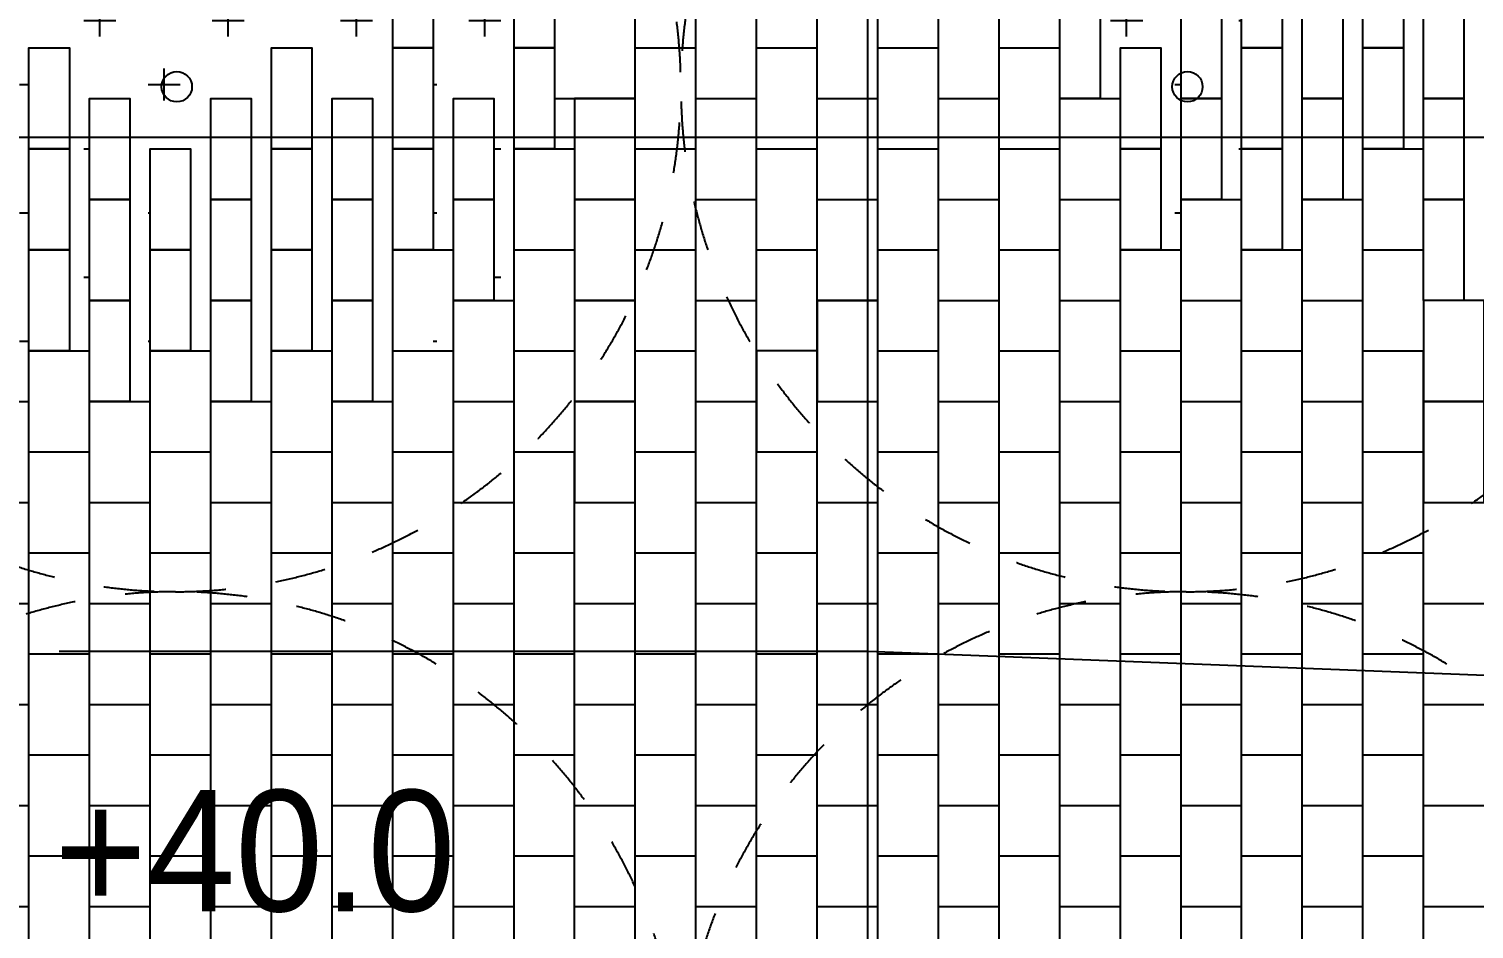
# Model space of a CAD drawing. Header units: millimetres. Extents: x -58335 to 291665, y -66693 to 213307.
# Drawn here: x 182754 to 189904, y 98735 to 103191 of the extents above; entities that cross this region are included whole.
import ezdxf

# ---------------------------------------------------------------- set-up
doc = ezdxf.new("R2010")
doc.units = ezdxf.units.MM
doc.header["$LTSCALE"] = 1000
doc.linetypes.add('X-SITE$0$Dashed', pattern=[10, 5, -5])
for name, color, linetype in [('X-SITE$0$# 레벨계획 PLOT', 212, 'Continuous'), ('X-SITE$0$-MY-계획선', 253, 'Continuous'), ('X-SITE$0$-MY-녹지', 254, 'Continuous'), ('X-SITE$0$-MY-포장선', 254, 'Continuous'), ('X-SITE$0$A-TEXT-NOTE', 7, 'Continuous')]:
    doc.layers.add(name, color=color, linetype=linetype)
doc.layers.add('X-SITE$0$1. 지열-천공', color=1, linetype='Continuous', plot=False)
doc.layers.add('X-SITE$0$NOPLOT', color=193, linetype='Continuous', plot=False)
doc.styles.add('X-SITE$0$Gtx', font='')
doc.styles.get('X-SITE$0$Gtx').set_extended_font_data('Dotum')
pattern_1 = [(0, (-29382.5, 14650.24), (317.5, 317.5), [158.75, -476.25]), (90, (-29303.13, 14570.87), (-317.5, 317.5), [158.75, -476.25])]

# ---------------------------------------------------------------- blocks, each defined once
blk = doc.blocks.new('X-SITE$0$A$C79eb7408')
blk.add_lwpolyline([(-150, 0), (150, 0), (150, 500), (-150, 500)], close=True)
blk = doc.blocks.new('X-SITE$0$A$Cf6841d34')
blk.add_lwpolyline([(100, 0), (-100, 0), (-100, 500), (100, 500)], close=True)
blk = doc.blocks.new('X-SITE$0$240910_L-1F')
at = {"layer": 'X-SITE$0$-MY-녹지'}
h = blk.add_hatch(dxfattribs=at)
h.set_pattern_fill('CROSS', color=256, scale=50, style=2)
h.set_pattern_definition(pattern_1)
h.paths.add_polyline_path([(153221.1, 125655.3), (153221.1, 121555.3), (152471.1, 121555.3), (152471.1, 117997), (152671.1, 117997), (152671.1, 116497), (152771.1, 116497), (152771.1, 117747), (152971.1, 117747), (152971.1, 116247), (153071.1, 116247), (153071.1, 117497), (153271.1, 117497), (153271.1, 115997), (153371.1, 115997), (153371.1, 117747), (153571.1, 117747), (153571.1, 116247), (153671.1, 116247), (153671.1, 117497), (153871.1, 117497), (153871.1, 115997), (153971.1, 115997), (153971.1, 117247), (154171.1, 117247), (154171.1, 116247), (154271.1, 116247), (154271.1, 117497), (154471.1, 117497), (154471.1, 115997), (154571.1, 115997), (154571.1, 117747), (154771.1, 117747), (154771.1, 116247), (154871.1, 116247), (154871.1, 117497), (155071.1, 117497), (155071.1, 115997), (155171.1, 115997), (155171.1, 118247), (155371.1, 118247), (155371.1, 116247), (155471.1, 116247), (155471.1, 117497), (155671.1, 117497), (155671.1, 116497), (155771.1, 116497), (155771.1, 118747), (155971.1, 118747), (155971.1, 119997), (156371.1, 119997), (156371.1, 119747), (156671.1, 119747), (156671.1, 119997), (156971.1, 119997), (156971.1, 119747), (157271.1, 119747), (157271.1, 119997), (157371.1, 119997), (157371.1, 125655.3)])
h = blk.add_hatch(dxfattribs=at)
h.set_pattern_fill('CROSS', color=256, scale=50, style=2)
h.set_pattern_definition(pattern_1)
h.paths.add_polyline_path([(153221.1, 125655.3), (153221.1, 121555.3), (152471.1, 121555.3), (152471.1, 117997), (152671.1, 117997), (152671.1, 116497), (152771.1, 116497), (152771.1, 117747), (152971.1, 117747), (152971.1, 116247), (153071.1, 116247), (153071.1, 117497), (153271.1, 117497), (153271.1, 115997), (153371.1, 115997), (153371.1, 117747), (153571.1, 117747), (153571.1, 116247), (153671.1, 116247), (153671.1, 117497), (153871.1, 117497), (153871.1, 115997), (153971.1, 115997), (153971.1, 117247), (154171.1, 117247), (154171.1, 116247), (154271.1, 116247), (154271.1, 117497), (154471.1, 117497), (154471.1, 115997), (154571.1, 115997), (154571.1, 117747), (154771.1, 117747), (154771.1, 116247), (154871.1, 116247), (154871.1, 117497), (155071.1, 117497), (155071.1, 115997), (155171.1, 115997), (155171.1, 118247), (155371.1, 118247), (155371.1, 116247), (155471.1, 116247), (155471.1, 117497), (155671.1, 117497), (155671.1, 116497), (155771.1, 116497), (155771.1, 118747), (155971.1, 118747), (155971.1, 119997), (156371.1, 119997), (156371.1, 119747), (156671.1, 119747), (156671.1, 119997), (156971.1, 119997), (156971.1, 119747), (157271.1, 119747), (157271.1, 119997), (157371.1, 119997), (157371.1, 125655.3)])
h = blk.add_hatch(dxfattribs=at)
h.set_pattern_fill('CROSS', color=256, scale=50, style=2)
h.set_pattern_definition(pattern_1)
h.paths.add_polyline_path([(159871.1, 116997), (159971.1, 116997), (159971.1, 118747), (160171.1, 118747), (160171.1, 117247), (160271.1, 117247), (160271.1, 118497), (160471.1, 118497), (160471.1, 116497), (160571.1, 116497), (160571.1, 118247), (160771.1, 118247), (160771.1, 116247), (160871.1, 116247), (160871.1, 118997), (161071.1, 118997), (161071.1, 116497), (161171.1, 116497), (161171.1, 118247), (161371.1, 118247), (161371.1, 116247), (161471.1, 116247), (161471.1, 118497), (161671.1, 118497), (161671.1, 116497), (161771.1, 116497), (161771.1, 117747), (161971.1, 117747), (161971.1, 116247), (162071.1, 116247), (162071.1, 117997), (162271.1, 117997), (162271.1, 116497), (162371.1, 116497), (162371.1, 118747), (162571.1, 118747), (162571.1, 116247), (162671.1, 116247), (162671.1, 118997), (162871.1, 118997), (162871.1, 116497), (162971.1, 116497), (162971.1, 118747), (163171.1, 118747), (163171.1, 117247), (163271.1, 117247), (163271.1, 119997), (163471.1, 119997), (163471.1, 117497), (163571.1, 117497), (163571.1, 117247), (163671.1, 117250.7), (163671.1, 121250.7), (163871.1, 121250.7), (163871.1, 120997), (164171.1, 120997), (164171.1, 121247), (164471.1, 121247), (164471.1, 121497), (164771.1, 121497), (164771.1, 121247), (165071.1, 121247), (165071.1, 120997), (165371.1, 120997), (165371.1, 121247), (165671.1, 121247), (165671.1, 120997), (166071.1, 120997), (166071.1, 117997), (165971.1, 117997), (165971.1, 117915.8), (165971.1, 117747), (166271.1, 117747), (166271.1, 118997), (166471.1, 118997), (166471.1, 117997), (166571.1, 117997), (166571.1, 119247), (166771.1, 119247), (166771.1, 117747), (166871.1, 117747), (166871.1, 118997), (167071.1, 118997), (167071.1, 117997), (167171.1, 117997), (167171.1, 118247), (167371.1, 118247), (167371.1, 117247), (167471.1, 117247), (167471.1, 118497), (167671.1, 118497), (167671.1, 117997), (167771.1, 117997), (167771.1, 118247), (167971.1, 118247), (167971.1, 117747), (168071.1, 117747), (168071.1, 117997), (168271.1, 117997), (168271.1, 116997), (168371.1, 116997), (168371.1, 118247), (168571.1, 118247), (168571.1, 117247), (168671.1, 117247), (168671.1, 117997), (168871.1, 117997), (168871.1, 116997), (168971.1, 116997), (168971.1, 118747), (169171.1, 118747), (169171.1, 116747), (169271.1, 116747), (169271.1, 117997), (169471.1, 117997), (169471.1, 116997), (169571.1, 116997), (169571.1, 118247), (169771.1, 118247), (169771.1, 116747), (169871.1, 116747), (169871.1, 117997), (170071.1, 117997), (170071.1, 117497), (170171.1, 117497), (170171.1, 118247), (170371.1, 118247), (170371.1, 117247), (170471.1, 117247), (170471.1, 117997), (170671.1, 117997), (170671.1, 117497), (170771.1, 117497), (170771.1, 118247), (170971.1, 118247), (170971.1, 117247), (171071.1, 117247), (171071.1, 118497), (171271.1, 118497), (171271.1, 116997), (171371.1, 116997), (171371.1, 118247), (171571.1, 118247), (171571.1, 117247), (171671.1, 117247), (171671.1, 118997), (171871.1, 118997), (171871.1, 117497), (171971.1, 117497), (171971.1, 118747), (172171.1, 118747), (172171.1, 117747), (172271.1, 117747), (172271.1, 118497), (172471.1, 118497), (172471.1, 117997), (172500, 117997), (172500, 125655.3), (157371.1, 125655.3), (157371.1, 119997), (157571.1, 119997), (157571.1, 120247), (157871.1, 120247), (157871.1, 120497), (158171.1, 120497), (158171.1, 120247), (158471.1, 120247), (158471.1, 120497), (158671.1, 120497), (158671.1, 117497), (158771.1, 117497), (158771.1, 117747), (158971.1, 117747), (158971.1, 116747), (159071.1, 116747), (159071.1, 117997), (159271.1, 117997), (159271.1, 116997), (159371.1, 116997), (159371.1, 118247), (159571.1, 118247), (159571.1, 116747), (159671.1, 116747), (159671.1, 117997), (159871.1, 117997)])
h = blk.add_hatch(dxfattribs=at)
h.set_pattern_fill('CROSS', color=256, scale=50, style=2)
h.set_pattern_definition(pattern_1)
h.paths.add_polyline_path([(159871.1, 116997), (159971.1, 116997), (159971.1, 118747), (160171.1, 118747), (160171.1, 117247), (160271.1, 117247), (160271.1, 118497), (160471.1, 118497), (160471.1, 116497), (160571.1, 116497), (160571.1, 118247), (160771.1, 118247), (160771.1, 116247), (160871.1, 116247), (160871.1, 118997), (161071.1, 118997), (161071.1, 116497), (161171.1, 116497), (161171.1, 118247), (161371.1, 118247), (161371.1, 116247), (161471.1, 116247), (161471.1, 118497), (161671.1, 118497), (161671.1, 116497), (161771.1, 116497), (161771.1, 117747), (161971.1, 117747), (161971.1, 116247), (162071.1, 116247), (162071.1, 117997), (162271.1, 117997), (162271.1, 116497), (162371.1, 116497), (162371.1, 118747), (162571.1, 118747), (162571.1, 116247), (162671.1, 116247), (162671.1, 118997), (162871.1, 118997), (162871.1, 116497), (162971.1, 116497), (162971.1, 118747), (163171.1, 118747), (163171.1, 117247), (163271.1, 117247), (163271.1, 119997), (163471.1, 119997), (163471.1, 117497), (163571.1, 117497), (163571.1, 117247), (163671.1, 117250.7), (163671.1, 121250.7), (163871.1, 121250.7), (163871.1, 120997), (164171.1, 120997), (164171.1, 121247), (164471.1, 121247), (164471.1, 121497), (164771.1, 121497), (164771.1, 121247), (165071.1, 121247), (165071.1, 120997), (165371.1, 120997), (165371.1, 121247), (165671.1, 121247), (165671.1, 120997), (166071.1, 120997), (166071.1, 117997), (165971.1, 117997), (165971.1, 117915.8), (165971.1, 117747), (166271.1, 117747), (166271.1, 118997), (166471.1, 118997), (166471.1, 117997), (166571.1, 117997), (166571.1, 119247), (166771.1, 119247), (166771.1, 117747), (166871.1, 117747), (166871.1, 118997), (167071.1, 118997), (167071.1, 117997), (167171.1, 117997), (167171.1, 118247), (167371.1, 118247), (167371.1, 117247), (167471.1, 117247), (167471.1, 118497), (167671.1, 118497), (167671.1, 117997), (167771.1, 117997), (167771.1, 118247), (167971.1, 118247), (167971.1, 117747), (168071.1, 117747), (168071.1, 117997), (168271.1, 117997), (168271.1, 116997), (168371.1, 116997), (168371.1, 118247), (168571.1, 118247), (168571.1, 117247), (168671.1, 117247), (168671.1, 117997), (168871.1, 117997), (168871.1, 116997), (168971.1, 116997), (168971.1, 118747), (169171.1, 118747), (169171.1, 116747), (169271.1, 116747), (169271.1, 117997), (169471.1, 117997), (169471.1, 116997), (169571.1, 116997), (169571.1, 118247), (169771.1, 118247), (169771.1, 116747), (169871.1, 116747), (169871.1, 117997), (170071.1, 117997), (170071.1, 117497), (170171.1, 117497), (170171.1, 118247), (170371.1, 118247), (170371.1, 117247), (170471.1, 117247), (170471.1, 117997), (170671.1, 117997), (170671.1, 117497), (170771.1, 117497), (170771.1, 118247), (170971.1, 118247), (170971.1, 117247), (171071.1, 117247), (171071.1, 118497), (171271.1, 118497), (171271.1, 116997), (171371.1, 116997), (171371.1, 118247), (171571.1, 118247), (171571.1, 117247), (171671.1, 117247), (171671.1, 118997), (171871.1, 118997), (171871.1, 117497), (171971.1, 117497), (171971.1, 118747), (172171.1, 118747), (172171.1, 117747), (172271.1, 117747), (172271.1, 118497), (172471.1, 118497), (172471.1, 117997), (172500, 117997), (172500, 125655.3), (157371.1, 125655.3), (157371.1, 119997), (157571.1, 119997), (157571.1, 120247), (157871.1, 120247), (157871.1, 120497), (158171.1, 120497), (158171.1, 120247), (158471.1, 120247), (158471.1, 120497), (158671.1, 120497), (158671.1, 117497), (158771.1, 117497), (158771.1, 117747), (158971.1, 117747), (158971.1, 116747), (159071.1, 116747), (159071.1, 117997), (159271.1, 117997), (159271.1, 116997), (159371.1, 116997), (159371.1, 118247), (159571.1, 118247), (159571.1, 116747), (159671.1, 116747), (159671.1, 117997), (159871.1, 117997)])
at = {"layer": 'X-SITE$0$# 레벨계획 PLOT'}
blk.add_line((157521.1, 105330.3), (157521.1, 168255.2), dxfattribs=at)
blk.add_line((157521.1, 105330.3), (157521.1, 168255.2), dxfattribs=at)
at = {"layer": 'X-SITE$0$-MY-계획선'}
for points in [[(158671.1, 117497), (158471.1, 117497), (158471.1, 120497), (158671.1, 120497)], [(158671.1, 117497), (158471.1, 117497), (158471.1, 120497), (158671.1, 120497)], [(155971.1, 119997), (155971.1, 117497), (156371.1, 117497), (156371.1, 119997)], [(155971.1, 119997), (155971.1, 117497), (156371.1, 117497), (156371.1, 119997)]]:
    blk.add_lwpolyline(points, close=True, dxfattribs=at)
at = {"layer": 'X-SITE$0$-MY-포장선'}
for p, q in [((157871.1, 106497), (157871.1, 120497)), ((157871.1, 106497), (157871.1, 120497)), ((158171.1, 106247), (158171.1, 120497)), ((158171.1, 106247), (158171.1, 120497)), ((158471.1, 105997), (158471.1, 120497)), ((158471.1, 105997), (158471.1, 120497)), ((157571.1, 105255.3), (157571.1, 120247)), ((157571.1, 105255.3), (157571.1, 120247)), ((156671.1, 105255.3), (156671.1, 119997)), ((156671.1, 105255.3), (156671.1, 119997)), ((156971.1, 105255.3), (156971.1, 119997)), ((156971.1, 105255.3), (156971.1, 119997)), ((157271.1, 105255.3), (157271.1, 119997)), ((157271.1, 105255.3), (157271.1, 119997)), ((156371.1, 105255.3), (156371.1, 119747)), ((156371.1, 105255.3), (156371.1, 119747)), ((158771.1, 105997), (158771.1, 117497)), ((158771.1, 105997), (158771.1, 117497)), ((155771.1, 105255.3), (155771.1, 117247)), ((155771.1, 105255.3), (155771.1, 117247)), ((159071.1, 106247), (159071.1, 116997)), ((159071.1, 106247), (159071.1, 116997)), ((159371.1, 108997), (159371.1, 116997)), ((159371.1, 108997), (159371.1, 116997)), ((159671.1, 109247), (159671.1, 116997)), ((159671.1, 109247), (159671.1, 116997)), ((155171.1, 105255.3), (155171.1, 116747)), ((155171.1, 105255.3), (155171.1, 116747)), ((155471.1, 105255.3), (155471.1, 116497)), ((155471.1, 105255.3), (155471.1, 116497)), ((153371.1, 105255.3), (153371.1, 116247)), ((153371.1, 105255.3), (153371.1, 116247)), ((153671.1, 105255.3), (153671.1, 116247)), ((153671.1, 105255.3), (153671.1, 116247)), ((153971.1, 105255.3), (153971.1, 116247)), ((153971.1, 105255.3), (153971.1, 116247)), ((154271.1, 105255.3), (154271.1, 116247)), ((154271.1, 105255.3), (154271.1, 116247)), ((154571.1, 105255.3), (154571.1, 116247)), ((154571.1, 105255.3), (154571.1, 116247)), ((154871.1, 105255.3), (154871.1, 116247)), ((154871.1, 105255.3), (154871.1, 116247)), ((160271.1, 109747), (160271.1, 116247)), ((160271.1, 109747), (160271.1, 116247)), ((156071.1, 105255.3), (156071.1, 115747)), ((156071.1, 105255.3), (156071.1, 115747))]:
    blk.add_line(p, q, dxfattribs=at)
for points in [[(156371.1, 117747), (156671.1, 117747)], [(156371.1, 117747), (156671.1, 117747)], [(156971.1, 117747), (157271.1, 117747)], [(156971.1, 117747), (157271.1, 117747)], [(157571.1, 117747), (157871.1, 117747)], [(157571.1, 117747), (157871.1, 117747)], [(158171.1, 117747), (158471.1, 117747)], [(158171.1, 117747), (158471.1, 117747)], [(155971.1, 117497), (156371.1, 117497)], [(155971.1, 117497), (156371.1, 117497)], [(156671.1, 117497), (156971.1, 117497)], [(156671.1, 117497), (156971.1, 117497)], [(157271.1, 117497), (157571.1, 117497)], [(157271.1, 117497), (157571.1, 117497)], [(157871.1, 117497), (158171.1, 117497)], [(157871.1, 117497), (158171.1, 117497)], [(158471.1, 117497), (158771.1, 117497)], [(158471.1, 117497), (158771.1, 117497)], [(155771.1, 117247), (156071.1, 117247)], [(155771.1, 117247), (156071.1, 117247)], [(156371.1, 117247), (156671.1, 117247)], [(156371.1, 117247), (156671.1, 117247)], [(156971.1, 117247), (157271.1, 117247)], [(156971.1, 117247), (157271.1, 117247)], [(157571.1, 117247), (157871.1, 117247)], [(157571.1, 117247), (157871.1, 117247)], [(158171.1, 117247), (158471.1, 117247)], [(158171.1, 117247), (158471.1, 117247)], [(159971.1, 117247), (160271.1, 117247)], [(159971.1, 109247), (159971.1, 117247)], [(159971.1, 117247), (160271.1, 117247)], [(159971.1, 109247), (159971.1, 117247)], [(156671.1, 116997), (156971.1, 116997)], [(156671.1, 116997), (156971.1, 116997)], [(157271.1, 116997), (157571.1, 116997)], [(157271.1, 116997), (157571.1, 116997)], [(157871.1, 116997), (158171.1, 116997)], [(157871.1, 116997), (158171.1, 116997)], [(158471.1, 116997), (158771.1, 116997)], [(158471.1, 116997), (158771.1, 116997)], [(159071.1, 116997), (159371.1, 116997)], [(159071.1, 116997), (159371.1, 116997)], [(159671.1, 116997), (159971.1, 116997)], [(159671.1, 116997), (159971.1, 116997)], [(155171.1, 116747), (155471.1, 116747)], [(155171.1, 116747), (155471.1, 116747)], [(155771.1, 116747), (156071.1, 116747)], [(155771.1, 116747), (156071.1, 116747)], [(156371.1, 116747), (156671.1, 116747)], [(156371.1, 116747), (156671.1, 116747)], [(156971.1, 116747), (157271.1, 116747)], [(156971.1, 116747), (157271.1, 116747)], [(157571.1, 116747), (157871.1, 116747)], [(157571.1, 116747), (157871.1, 116747)], [(158171.1, 116747), (158471.1, 116747)], [(158171.1, 116747), (158471.1, 116747)], [(158771.1, 116747), (159071.1, 116747)], [(158771.1, 116747), (159071.1, 116747)], [(159371.1, 116747), (159671.1, 116747)], [(159371.1, 116747), (159671.1, 116747)], [(159971.1, 116747), (160271.1, 116747)], [(159971.1, 116747), (160271.1, 116747)], [(155471.1, 116497), (155771.1, 116497)], [(155471.1, 116497), (155771.1, 116497)], [(156671.1, 116497), (156971.1, 116497)], [(156671.1, 116497), (156971.1, 116497)], [(157271.1, 116497), (157571.1, 116497)], [(157271.1, 116497), (157571.1, 116497)], [(157871.1, 116497), (158171.1, 116497)], [(157871.1, 116497), (158171.1, 116497)], [(158471.1, 116497), (158771.1, 116497)], [(158471.1, 116497), (158771.1, 116497)], [(159071.1, 116497), (159371.1, 116497)], [(159071.1, 116497), (159371.1, 116497)], [(159671.1, 116497), (159971.1, 116497)], [(159671.1, 116497), (159971.1, 116497)], [(153371.1, 116247), (153671.1, 116247)], [(153371.1, 116247), (153671.1, 116247)], [(153971.1, 116247), (154271.1, 116247)], [(153971.1, 116247), (154271.1, 116247)], [(154571.1, 116247), (154871.1, 116247)], [(154571.1, 116247), (154871.1, 116247)], [(155171.1, 116247), (155471.1, 116247)], [(155171.1, 116247), (155471.1, 116247)], [(155771.1, 116247), (156071.1, 116247)], [(155771.1, 116247), (156071.1, 116247)], [(156371.1, 116247), (156671.1, 116247)], [(156371.1, 116247), (156671.1, 116247)], [(157571.1, 116247), (157871.1, 116247)], [(157571.1, 116247), (157871.1, 116247)], [(158171.1, 116247), (158471.1, 116247)], [(158171.1, 116247), (158471.1, 116247)], [(158771.1, 116247), (159071.1, 116247)], [(158771.1, 116247), (159071.1, 116247)], [(159371.1, 116247), (159671.1, 116247)], [(159371.1, 116247), (159671.1, 116247)], [(159971.1, 116247), (160271.1, 116247)], [(159971.1, 116247), (160271.1, 116247)], [(153071.1, 115997), (153371.1, 115997)], [(153071.1, 115997), (153371.1, 115997)], [(153671.1, 115997), (153971.1, 115997)], [(153671.1, 115997), (153971.1, 115997)], [(154271.1, 115997), (154571.1, 115997)], [(154271.1, 115997), (154571.1, 115997)], [(154871.1, 115997), (155171.1, 115997)], [(154871.1, 115997), (155171.1, 115997)], [(155471.1, 115997), (155771.1, 115997)], [(155471.1, 115997), (155771.1, 115997)], [(156671.1, 115997), (156971.1, 115997)], [(156671.1, 115997), (156971.1, 115997)], [(157271.1, 115997), (157571.1, 115997)], [(157271.1, 115997), (157571.1, 115997)], [(157871.1, 115997), (158171.1, 115997)], [(157871.1, 115997), (158171.1, 115997)], [(158471.1, 115997), (158771.1, 115997)], [(158471.1, 115997), (158771.1, 115997)], [(159071.1, 115997), (159371.1, 115997)], [(159071.1, 115997), (159371.1, 115997)], [(159671.1, 115997), (159971.1, 115997)], [(159671.1, 115997), (159971.1, 115997)], [(153371.1, 115747), (153671.1, 115747)], [(153371.1, 115747), (153671.1, 115747)], [(153971.1, 115747), (154271.1, 115747)], [(153971.1, 115747), (154271.1, 115747)], [(154571.1, 115747), (154871.1, 115747)], [(154571.1, 115747), (154871.1, 115747)], [(155171.1, 115747), (155471.1, 115747)], [(155171.1, 115747), (155471.1, 115747)], [(155771.1, 115747), (156071.1, 115747)], [(155771.1, 115747), (156071.1, 115747)], [(156371.1, 115747), (156671.1, 115747)], [(156371.1, 115747), (156671.1, 115747)], [(156971.1, 115747), (157271.1, 115747)], [(156971.1, 115747), (157271.1, 115747)], [(157571.1, 115747), (157871.1, 115747)], [(157571.1, 115747), (157871.1, 115747)], [(158171.1, 115747), (158471.1, 115747)], [(158171.1, 115747), (158471.1, 115747)], [(158771.1, 115747), (159071.1, 115747)], [(158771.1, 115747), (159071.1, 115747)], [(159371.1, 115747), (159671.1, 115747)], [(159371.1, 115747), (159671.1, 115747)], [(159971.1, 115747), (160271.1, 115747)], [(159971.1, 115747), (160271.1, 115747)], [(153071.1, 115497), (153371.1, 115497)], [(153071.1, 115497), (153371.1, 115497)], [(153671.1, 115497), (153971.1, 115497)], [(153671.1, 115497), (153971.1, 115497)], [(154271.1, 115497), (154571.1, 115497)], [(154271.1, 115497), (154571.1, 115497)], [(154871.1, 115497), (155171.1, 115497)], [(154871.1, 115497), (155171.1, 115497)], [(155471.1, 115497), (155771.1, 115497)], [(155471.1, 115497), (155771.1, 115497)], [(156071.1, 115497), (156371.1, 115497)], [(156071.1, 115497), (156371.1, 115497)], [(156671.1, 115497), (156971.1, 115497)], [(156671.1, 115497), (156971.1, 115497)], [(157271.1, 115497), (157571.1, 115497)], [(157271.1, 115497), (157571.1, 115497)], [(157871.1, 115497), (158171.1, 115497)], [(157871.1, 115497), (158171.1, 115497)], [(158471.1, 115497), (158771.1, 115497)], [(158471.1, 115497), (158771.1, 115497)], [(159071.1, 115497), (159371.1, 115497)], [(159071.1, 115497), (159371.1, 115497)], [(159671.1, 115497), (159971.1, 115497)], [(159671.1, 115497), (159971.1, 115497)], [(153371.1, 115247), (153671.1, 115247)], [(153371.1, 115247), (153671.1, 115247)], [(153971.1, 115247), (154271.1, 115247)], [(153971.1, 115247), (154271.1, 115247)], [(154571.1, 115247), (154871.1, 115247)], [(154571.1, 115247), (154871.1, 115247)], [(155171.1, 115247), (155471.1, 115247)], [(155171.1, 115247), (155471.1, 115247)], [(155771.1, 115247), (156071.1, 115247)], [(155771.1, 115247), (156071.1, 115247)], [(156371.1, 115247), (156671.1, 115247)], [(156371.1, 115247), (156671.1, 115247)], [(156971.1, 115247), (157271.1, 115247)], [(156971.1, 115247), (157271.1, 115247)], [(157571.1, 115247), (157871.1, 115247)], [(157571.1, 115247), (157871.1, 115247)], [(158171.1, 115247), (158471.1, 115247)], [(158171.1, 115247), (158471.1, 115247)], [(158771.1, 115247), (159071.1, 115247)], [(158771.1, 115247), (159071.1, 115247)], [(159371.1, 115247), (159671.1, 115247)], [(159371.1, 115247), (159671.1, 115247)], [(159971.1, 115247), (160271.1, 115247)], [(159971.1, 115247), (160271.1, 115247)], [(153071.1, 114997), (153371.1, 114997)], [(153071.1, 114997), (153371.1, 114997)], [(153671.1, 114997), (153971.1, 114997)], [(153671.1, 114997), (153971.1, 114997)], [(154271.1, 114997), (154571.1, 114997)], [(154271.1, 114997), (154571.1, 114997)], [(154871.1, 114997), (155171.1, 114997)], [(154871.1, 114997), (155171.1, 114997)], [(155471.1, 114997), (155771.1, 114997)], [(155471.1, 114997), (155771.1, 114997)], [(156071.1, 114997), (156371.1, 114997)], [(156071.1, 114997), (156371.1, 114997)], [(156671.1, 114997), (156971.1, 114997)], [(156671.1, 114997), (156971.1, 114997)], [(157271.1, 114997), (157571.1, 114997)], [(157271.1, 114997), (157571.1, 114997)], [(157871.1, 114997), (158171.1, 114997)], [(157871.1, 114997), (158171.1, 114997)], [(158471.1, 114997), (158771.1, 114997)], [(158471.1, 114997), (158771.1, 114997)], [(159071.1, 114997), (159371.1, 114997)], [(159071.1, 114997), (159371.1, 114997)], [(159671.1, 114997), (159971.1, 114997)], [(159671.1, 114997), (159971.1, 114997)], [(160271.1, 114997), (160571.1, 114997)], [(160271.1, 114997), (160571.1, 114997)], [(153371.1, 114747), (153671.1, 114747)], [(153371.1, 114747), (153671.1, 114747)], [(153971.1, 114747), (154271.1, 114747)], [(153971.1, 114747), (154271.1, 114747)], [(154571.1, 114747), (154871.1, 114747)], [(154571.1, 114747), (154871.1, 114747)], [(155171.1, 114747), (155471.1, 114747)], [(155171.1, 114747), (155471.1, 114747)], [(155771.1, 114747), (156071.1, 114747)], [(155771.1, 114747), (156071.1, 114747)], [(156371.1, 114747), (156671.1, 114747)], [(156371.1, 114747), (156671.1, 114747)], [(156971.1, 114747), (157271.1, 114747)], [(156971.1, 114747), (157271.1, 114747)], [(157571.1, 114747), (157871.1, 114747)], [(157571.1, 114747), (157871.1, 114747)], [(158171.1, 114747), (158471.1, 114747)], [(158171.1, 114747), (158471.1, 114747)], [(158771.1, 114747), (159071.1, 114747)], [(158771.1, 114747), (159071.1, 114747)], [(159371.1, 114747), (159671.1, 114747)], [(159371.1, 114747), (159671.1, 114747)], [(159971.1, 114747), (160271.1, 114747)], [(159971.1, 114747), (160271.1, 114747)], [(153071.1, 114497), (153371.1, 114497)], [(153071.1, 114497), (153371.1, 114497)], [(153671.1, 114497), (153971.1, 114497)], [(153671.1, 114497), (153971.1, 114497)], [(154271.1, 114497), (154571.1, 114497)], [(154271.1, 114497), (154571.1, 114497)], [(154871.1, 114497), (155171.1, 114497)], [(154871.1, 114497), (155171.1, 114497)], [(155471.1, 114497), (155771.1, 114497)], [(155471.1, 114497), (155771.1, 114497)], [(156071.1, 114497), (156371.1, 114497)], [(156071.1, 114497), (156371.1, 114497)], [(156671.1, 114497), (156971.1, 114497)], [(156671.1, 114497), (156971.1, 114497)], [(157271.1, 114497), (157571.1, 114497)], [(157271.1, 114497), (157571.1, 114497)], [(157871.1, 114497), (158171.1, 114497)], [(157871.1, 114497), (158171.1, 114497)], [(158471.1, 114497), (158771.1, 114497)], [(158471.1, 114497), (158771.1, 114497)], [(159071.1, 114497), (159371.1, 114497)], [(159071.1, 114497), (159371.1, 114497)], [(159671.1, 114497), (159971.1, 114497)], [(159671.1, 114497), (159971.1, 114497)], [(160271.1, 114497), (160571.1, 114497)], [(160271.1, 114497), (160571.1, 114497)], [(153371.1, 114247), (153671.1, 114247)], [(153371.1, 114247), (153671.1, 114247)], [(153971.1, 114247), (154271.1, 114247)], [(153971.1, 114247), (154271.1, 114247)], [(154571.1, 114247), (154871.1, 114247)], [(154571.1, 114247), (154871.1, 114247)], [(155171.1, 114247), (155471.1, 114247)], [(155171.1, 114247), (155471.1, 114247)], [(155771.1, 114247), (156071.1, 114247)], [(155771.1, 114247), (156071.1, 114247)], [(156371.1, 114247), (156671.1, 114247)], [(156371.1, 114247), (156671.1, 114247)], [(156971.1, 114247), (157271.1, 114247)], [(156971.1, 114247), (157271.1, 114247)], [(157571.1, 114247), (157871.1, 114247)], [(157571.1, 114247), (157871.1, 114247)], [(158171.1, 114247), (158471.1, 114247)], [(158171.1, 114247), (158471.1, 114247)], [(158771.1, 114247), (159071.1, 114247)], [(158771.1, 114247), (159071.1, 114247)], [(159371.1, 114247), (159671.1, 114247)], [(159371.1, 114247), (159671.1, 114247)], [(159971.1, 114247), (160271.1, 114247)], [(159971.1, 114247), (160271.1, 114247)], [(153071.1, 113997), (153371.1, 113997)], [(153071.1, 113997), (153371.1, 113997)], [(153671.1, 113997), (153971.1, 113997)], [(153671.1, 113997), (153971.1, 113997)], [(154271.1, 113997), (154571.1, 113997)], [(154271.1, 113997), (154571.1, 113997)], [(154871.1, 113997), (155171.1, 113997)], [(154871.1, 113997), (155171.1, 113997)], [(155471.1, 113997), (155771.1, 113997)], [(155471.1, 113997), (155771.1, 113997)], [(156071.1, 113997), (156371.1, 113997)], [(156071.1, 113997), (156371.1, 113997)], [(156671.1, 113997), (156971.1, 113997)], [(156671.1, 113997), (156971.1, 113997)], [(157271.1, 113997), (157571.1, 113997)], [(157271.1, 113997), (157571.1, 113997)], [(157871.1, 113997), (158171.1, 113997)], [(157871.1, 113997), (158171.1, 113997)], [(158471.1, 113997), (158771.1, 113997)], [(158471.1, 113997), (158771.1, 113997)], [(159071.1, 113997), (159371.1, 113997)], [(159071.1, 113997), (159371.1, 113997)], [(159671.1, 113997), (159971.1, 113997)], [(159671.1, 113997), (159971.1, 113997)], [(160271.1, 113997), (160571.1, 113997)], [(160271.1, 113997), (160571.1, 113997)], [(153371.1, 113747), (153671.1, 113747)], [(153371.1, 113747), (153671.1, 113747)], [(153971.1, 113747), (154271.1, 113747)], [(153971.1, 113747), (154271.1, 113747)], [(154571.1, 113747), (154871.1, 113747)], [(154571.1, 113747), (154871.1, 113747)], [(155171.1, 113747), (155471.1, 113747)], [(155171.1, 113747), (155471.1, 113747)], [(155771.1, 113747), (156071.1, 113747)], [(155771.1, 113747), (156071.1, 113747)], [(156371.1, 113747), (156671.1, 113747)], [(156371.1, 113747), (156671.1, 113747)], [(156971.1, 113747), (157271.1, 113747)], [(156971.1, 113747), (157271.1, 113747)], [(157571.1, 113747), (157871.1, 113747)], [(157571.1, 113747), (157871.1, 113747)], [(158171.1, 113747), (158471.1, 113747)], [(158171.1, 113747), (158471.1, 113747)], [(158771.1, 113747), (159071.1, 113747)], [(158771.1, 113747), (159071.1, 113747)], [(159371.1, 113747), (159671.1, 113747)], [(159371.1, 113747), (159671.1, 113747)], [(159971.1, 113747), (160271.1, 113747)], [(159971.1, 113747), (160271.1, 113747)], [(153071.1, 113497), (153371.1, 113497)], [(153071.1, 113497), (153371.1, 113497)], [(153671.1, 113497), (153971.1, 113497)], [(153671.1, 113497), (153971.1, 113497)], [(154271.1, 113497), (154571.1, 113497)], [(154271.1, 113497), (154571.1, 113497)], [(154871.1, 113497), (155171.1, 113497)], [(154871.1, 113497), (155171.1, 113497)], [(155471.1, 113497), (155771.1, 113497)], [(155471.1, 113497), (155771.1, 113497)], [(156071.1, 113497), (156371.1, 113497)], [(156071.1, 113497), (156371.1, 113497)], [(156671.1, 113497), (156971.1, 113497)], [(156671.1, 113497), (156971.1, 113497)], [(157271.1, 113497), (157571.1, 113497)], [(157271.1, 113497), (157571.1, 113497)], [(157871.1, 113497), (158171.1, 113497)], [(157871.1, 113497), (158171.1, 113497)], [(158471.1, 113497), (158771.1, 113497)], [(158471.1, 113497), (158771.1, 113497)], [(159071.1, 113497), (159371.1, 113497)], [(159071.1, 113497), (159371.1, 113497)], [(159671.1, 113497), (159971.1, 113497)], [(159671.1, 113497), (159971.1, 113497)], [(160271.1, 113497), (160571.1, 113497)], [(160271.1, 113497), (160571.1, 113497)]]:
    blk.add_lwpolyline(points, dxfattribs=at)
at = {"layer": 'X-SITE$0$NOPLOT'}
blk.add_line((152471.1, 117305.3), (175500, 117305.3), dxfattribs=at)
blk.add_line((152471.1, 117305.3), (175500, 117305.3), dxfattribs=at)
at = {"layer": 'X-SITE$0$-MY-포장선'}
for name, p in [('X-SITE$0$A$Cf6841d34', (155271.1, 117747)), ('X-SITE$0$A$Cf6841d34', (155271.1, 117747)), ('X-SITE$0$A$Cf6841d34', (155871.1, 117747)), ('X-SITE$0$A$Cf6841d34', (155871.1, 117747)), ('X-SITE$0$A$Cf6841d34', (159471.1, 117747)), ('X-SITE$0$A$Cf6841d34', (159471.1, 117747)), ('X-SITE$0$A$Cf6841d34', (160071.1, 117747)), ('X-SITE$0$A$Cf6841d34', (160071.1, 117747)), ('X-SITE$0$A$Cf6841d34', (158571.1, 117497)), ('X-SITE$0$A$Cf6841d34', (158571.1, 117497)), ('X-SITE$0$A$Cf6841d34', (159171.1, 117497)), ('X-SITE$0$A$Cf6841d34', (159171.1, 117497)), ('X-SITE$0$A$Cf6841d34', (159771.1, 117497)), ('X-SITE$0$A$Cf6841d34', (159771.1, 117497)), ('X-SITE$0$A$Cf6841d34', (160371.1, 117497)), ('X-SITE$0$A$Cf6841d34', (160371.1, 117497)), ('X-SITE$0$A$Cf6841d34', (153471.1, 117247)), ('X-SITE$0$A$Cf6841d34', (153471.1, 117247)), ('X-SITE$0$A$Cf6841d34', (154671.1, 117247)), ('X-SITE$0$A$Cf6841d34', (154671.1, 117247)), ('X-SITE$0$A$Cf6841d34', (155271.1, 117247)), ('X-SITE$0$A$Cf6841d34', (155271.1, 117247)), ('X-SITE$0$A$Cf6841d34', (155871.1, 117247)), ('X-SITE$0$A$Cf6841d34', (155871.1, 117247)), ('X-SITE$0$A$Cf6841d34', (158871.1, 117247)), ('X-SITE$0$A$Cf6841d34', (158871.1, 117247)), ('X-SITE$0$A$Cf6841d34', (159471.1, 117247)), ('X-SITE$0$A$Cf6841d34', (159471.1, 117247)), ('X-SITE$0$A$Cf6841d34', (160071.1, 117247)), ('X-SITE$0$A$Cf6841d34', (160071.1, 117247)), ('X-SITE$0$A$Cf6841d34', (153771.1, 116997)), ('X-SITE$0$A$Cf6841d34', (153771.1, 116997)), ('X-SITE$0$A$Cf6841d34', (154371.1, 116997)), ('X-SITE$0$A$Cf6841d34', (154371.1, 116997)), ('X-SITE$0$A$Cf6841d34', (154971.1, 116997)), ('X-SITE$0$A$Cf6841d34', (154971.1, 116997)), ('X-SITE$0$A$Cf6841d34', (155571.1, 116997)), ('X-SITE$0$A$Cf6841d34', (155571.1, 116997)), ('X-SITE$0$A$C79eb7408', (156221.1, 116997)), ('X-SITE$0$A$C79eb7408', (156221.1, 116997)), ('X-SITE$0$A$Cf6841d34', (159171.1, 116997)), ('X-SITE$0$A$Cf6841d34', (159171.1, 116997)), ('X-SITE$0$A$Cf6841d34', (159771.1, 116997)), ('X-SITE$0$A$Cf6841d34', (159771.1, 116997)), ('X-SITE$0$A$Cf6841d34', (160371.1, 116997)), ('X-SITE$0$A$Cf6841d34', (160371.1, 116997)), ('X-SITE$0$A$Cf6841d34', (153471.1, 116747)), ('X-SITE$0$A$Cf6841d34', (153471.1, 116747)), ('X-SITE$0$A$Cf6841d34', (154071.1, 116747)), ('X-SITE$0$A$Cf6841d34', (154071.1, 116747)), ('X-SITE$0$A$Cf6841d34', (154671.1, 116747)), ('X-SITE$0$A$Cf6841d34', (154671.1, 116747)), ('X-SITE$0$A$Cf6841d34', (155271.1, 116747)), ('X-SITE$0$A$Cf6841d34', (155271.1, 116747)), ('X-SITE$0$A$Cf6841d34', (158871.1, 116747)), ('X-SITE$0$A$Cf6841d34', (158871.1, 116747)), ('X-SITE$0$A$Cf6841d34', (159471.1, 116747)), ('X-SITE$0$A$Cf6841d34', (159471.1, 116747)), ('X-SITE$0$A$Cf6841d34', (153771.1, 116497)), ('X-SITE$0$A$Cf6841d34', (153771.1, 116497)), ('X-SITE$0$A$Cf6841d34', (154371.1, 116497)), ('X-SITE$0$A$Cf6841d34', (154371.1, 116497)), ('X-SITE$0$A$Cf6841d34', (154971.1, 116497)), ('X-SITE$0$A$Cf6841d34', (154971.1, 116497)), ('X-SITE$0$A$Cf6841d34', (155571.1, 116497)), ('X-SITE$0$A$Cf6841d34', (155571.1, 116497)), ('X-SITE$0$A$C79eb7408', (156221.1, 116497)), ('X-SITE$0$A$C79eb7408', (156221.1, 116497)), ('X-SITE$0$A$Cf6841d34', (160371.1, 116497)), ('X-SITE$0$A$Cf6841d34', (160371.1, 116497)), ('X-SITE$0$A$Cf6841d34', (153471.1, 116247)), ('X-SITE$0$A$Cf6841d34', (153471.1, 116247)), ('X-SITE$0$A$Cf6841d34', (154071.1, 116247)), ('X-SITE$0$A$Cf6841d34', (154071.1, 116247)), ('X-SITE$0$A$Cf6841d34', (154671.1, 116247)), ('X-SITE$0$A$Cf6841d34', (154671.1, 116247)), ('X-SITE$0$A$Cf6841d34', (153771.1, 115997)), ('X-SITE$0$A$Cf6841d34', (153771.1, 115997)), ('X-SITE$0$A$Cf6841d34', (154371.1, 115997)), ('X-SITE$0$A$Cf6841d34', (154371.1, 115997)), ('X-SITE$0$A$Cf6841d34', (154971.1, 115997)), ('X-SITE$0$A$Cf6841d34', (154971.1, 115997)), ('X-SITE$0$A$C79eb7408', (156221.1, 115997)), ('X-SITE$0$A$C79eb7408', (156221.1, 115997)), ('X-SITE$0$A$C79eb7408', (157421.1, 115997)), ('X-SITE$0$A$C79eb7408', (157421.1, 115997)), ('X-SITE$0$A$C79eb7408', (160421.1, 115997)), ('X-SITE$0$A$C79eb7408', (160421.1, 115997)), ('X-SITE$0$A$C79eb7408', (157121.1, 115747)), ('X-SITE$0$A$C79eb7408', (157121.1, 115747)), ('X-SITE$0$A$C79eb7408', (156221.1, 115497)), ('X-SITE$0$A$C79eb7408', (156221.1, 115497)), ('X-SITE$0$A$C79eb7408', (160421.1, 115497)), ('X-SITE$0$A$C79eb7408', (160421.1, 115497))]:
    blk.add_blockref(name, p, dxfattribs=at)
blk = doc.blocks.new('X-SITE$0$천공')
at = {"layer": 'X-SITE$0$1. 지열-천공', "linetype": 'X-SITE$0$Dashed', "ltscale": 0.05}
blk.add_lwpolyline([(-2500, 0, -1), (2500, 0, -1), (-2500, 0)], format="xyb", dxfattribs=at)
at = {"layer": 'X-SITE$0$1. 지열-천공', "ltscale": 10}
blk.add_circle((0, -6.4), 75, dxfattribs=at)
blk = doc.blocks.new('X-SITE$0$지열천공')
at = {"layer": 'X-SITE$0$1. 지열-천공', "rotation": 89.99999999999999}
for p in [(133125.4, -45700, 0), (138125.4, -45700, 0), (133125.4, -50700, 0), (138125.4, -50700, 0)]:
    blk.add_blockref('X-SITE$0$천공', p, dxfattribs=at)

msp = doc.modelspace()

# ---------------------------------------------------------------- linework, layer by layer
at = {"layer": 'Defpoints', "color": 253, "true_color": 0x9898cc, "elevation": 0}
msp.add_lwpolyline([(203737.4, 99489.2), (202853.6, 99489.2), (186903.6, 100109.2), (182903.6, 100109.2)], dxfattribs=at)

# ---------------------------------------------------------------- block references
msp.add_blockref('X-SITE$0$240910_L-1F', (29382.5, -14650.2))
at = {"layer": 'X-SITE$0$1. 지열-천공'}
msp.add_blockref('X-SITE$0$지열천공', (50353.6, 148605), dxfattribs=at)

# ---------------------------------------------------------------- texts
at = {"layer": 'X-SITE$0$A-TEXT-NOTE', "color": 1, "style": 'X-SITE$0$Gtx'}
msp.add_text('EL +40.0', height=600, dxfattribs=at).set_placement((181701, 98823.1))

doc.saveas('drawing.dxf')
